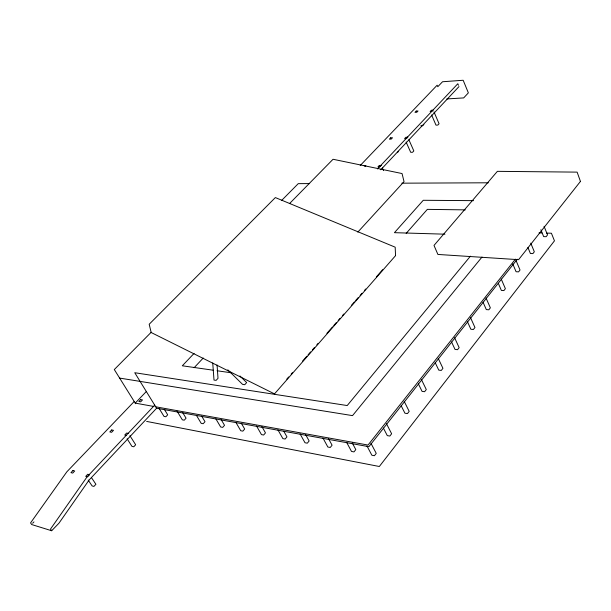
<?xml version="1.0" encoding="UTF-8"?>
<svg xmlns="http://www.w3.org/2000/svg" width="611" height="611" viewBox="0 0 611 611"><rect width="100%" height="100%" fill="white"/><g stroke="black" fill="none" stroke-linecap="round" stroke-linejoin="round"><path stroke-width="0.92" d="M517.296 259.217L368.891 446.694L156.607 408.232L134.748 372.718L347.216 405.551L470.424 256.177M515.44 259.125L368.028 445.052L155.889 406.834M481.98 257.078L352.524 415.625L119.626 378.087M286.788 379.118L288.667 376.972M291.172 374.115L292.425 372.687M302.453 361.238L306.837 356.236M308.089 354.808L310.594 351.944M312.473 349.798L314.352 347.651M316.865 344.795L318.117 343.359M326.885 333.346L332.521 326.916M333.774 325.48L336.287 322.623M338.166 320.477L340.044 318.331M342.55 315.467L343.802 314.039M351.325 305.454L354.456 301.88M355.709 300.452L358.214 297.588M360.093 295.441L361.972 293.295M364.477 290.439L365.729 289.011M376.384 276.852L382.646 269.695M406.178 233.364L427.341 209.367L465.277 209.871M357.802 232.127L404.031 181.643L402.053 173.547L333.041 159.272L289.614 203.501M156.607 408.232L89.107 480.025L58.962 523.192L51.675 530.745L31.719 524.559L30.55 522.917L66.851 471.814L134.221 401.48M380.783 169.782L458.991 86.586M397.341 152.666L398.609 151.314M423.881 124.423L422.659 125.721L420.842 125.797M154.705 405.146L87.022 476.916L50.499 529.073L51.675 530.745M377.468 168.941L457.815 83.745L458.449 85.273M88.03 476.305L89.534 474.716L87.709 474.258L85.716 476.374L87.533 476.832M194.107 367.738L203.249 358.023M194.077 353.402L182.315 365.79L213.277 370.22M146.426 391.407L135.237 403.115L154.01 406.498M364.981 166.612L365.874 165.673L364.041 165.703M360.215 165.528L437.155 85.196L437.789 86.709L442.532 81.752L463.169 80.255L468.362 92.872L463.68 97.913L446.809 98.936M32.65 523.245L33.964 521.909M151.23 332.239L114.303 369.556L135.611 403.718M281.472 200.607L298.252 183.644L309.64 183.59M433.237 110.163L431.381 110.263L430.144 111.569L432.008 111.469M401.832 183.178L488.342 182.788M473.586 200.652L423.263 200.286L394.431 232.676L444.945 234.181M539.017 232.89L541.881 232.967M546.646 233.096L551.412 233.226L554.46 240.841L379.324 466.498L146.663 421.422M217.035 370.755L231.111 372.771M128.463 433.42L126.63 433.046L124.728 435.055L126.561 435.437M239.947 375.964L246.661 382.578L244.751 384.701L242.559 384.365L227.804 369.831M88.175 480.055L92.116 485.936L93.934 486.409L95.912 484.286L91.497 477.665M127.134 438.828L131.945 446.374L133.786 446.771L135.665 444.755L129.906 435.689M159.227 408.622L164.015 416.412L165.871 416.755L167.681 414.808L164.344 409.347M177.06 411.15L182.33 419.833L184.247 420.192L186.065 418.207L182.72 412.669M196.414 415.358L201.21 423.362L203.18 423.728L205.006 421.705L201.653 416.099M215.874 418.879L220.67 426.997L222.71 427.379L224.535 425.317L221.19 419.635M235.961 422.514L240.757 430.747L242.85 431.137L244.683 429.044L241.337 423.278M256.536 426.012L261.477 434.62L263.647 435.024L265.48 432.893L261.898 426.623M277.944 429.884L282.885 438.622L285.123 439.034L286.956 436.865L283.825 431.297M300.07 433.886L304.996 442.754L307.31 443.181L309.143 440.966L305.576 434.513M322.944 438.026L327.855 447.023L330.245 447.466L332.086 445.213L328.519 438.66M346.605 442.311L351.501 451.437L353.975 451.903L355.808 449.604L352.264 442.952M366.99 445.999L371.87 455.248L374.421 455.722L376.254 453.385L370.953 443.281M383.403 428.074L387.29 435.62L389.841 436.055L391.628 433.772L386.458 423.69M401.137 405.673L404.91 413.196L407.453 413.594L409.194 411.363L404.177 401.32M418.39 383.876L422.064 391.376L424.599 391.72L426.295 389.558L421.422 379.546M435.192 362.651L438.759 370.129L441.287 370.434L442.944 368.326L438.209 358.351M451.56 341.984L455.027 349.423L457.547 349.691L459.159 347.636L454.561 337.707M382.333 167.994L383.517 170.576M467.507 321.844L470.875 329.26L473.395 329.489L474.961 327.488L470.493 317.59M406.124 142.05L410.699 152.322L412.562 152.276L413.83 150.909L408.889 139.774M483.049 302.216L486.318 309.601L488.831 309.792L490.366 307.845L486.02 297.985M498.362 283.458L501.379 290.431L503.892 290.592L505.381 288.69L501.249 279.09M431.603 114.96L435.987 125.14L437.843 125.056L439.065 123.743L433.97 111.859M512.774 263.921L516.074 271.735L518.571 271.864L520.03 270.009L516.005 260.454M527.904 247.447L530.401 253.496L532.899 253.596L534.32 251.785L530.76 243.132M540.88 229.736L543.66 236.617L546.15 236.694L547.532 234.922L544.065 226.314M212.735 362.972L214.003 380.065L216.103 380.378L218.005 378.308L217.073 364.988M580.45 181.414L518.586 259.675L437.904 254.443L434.001 245.431L497.385 171.34L577.128 172.126L580.45 181.414M395.554 255.642L274.499 393.889L151.177 332.529L149.191 324.258L275.355 197.574L395.18 247.18L395.554 255.642M381.149 165.421L379.813 166.834L377.942 166.864L379.278 165.451L381.149 165.421M407.743 137.2L406.46 138.567L404.597 138.628L405.88 137.269L407.743 137.2M72.93 470.562L70.945 472.647L72.717 473.09L74.702 471.005L72.93 470.562M111.706 429.953L109.812 431.939L111.607 432.313L113.501 430.327L111.706 429.953M140.69 399.609L138.865 401.519L140.66 401.839L142.493 399.922L140.69 399.609M390.673 137.819L389.39 139.163L391.223 139.102L392.506 137.75L390.673 137.819M416.213 111.08L414.976 112.371L416.801 112.271L418.039 110.981L416.213 111.08"/></g></svg>
